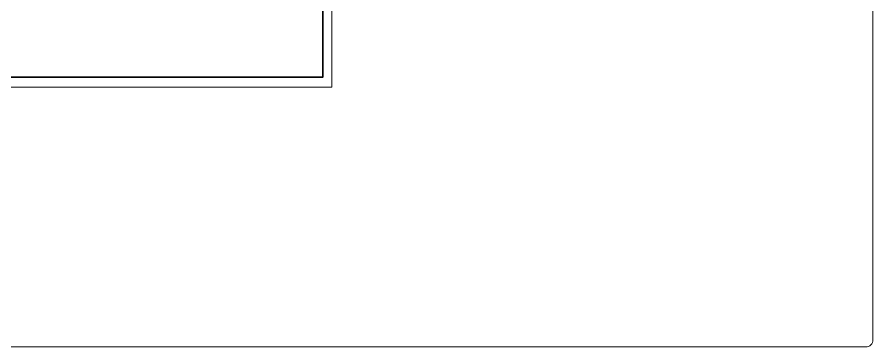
# Model space of a CAD drawing. Header units: millimetres. Extents: x -529782 to -142003, y -492574 to -273331.
# Drawn here: x -190988 to -166794, y -469061 to -459732 of the extents above; entities that cross this region are included whole.
import ezdxf

# ---------------------------------------------------------------- set-up
doc = ezdxf.new("R2010")
doc.units = ezdxf.units.MM
doc.header["$LTSCALE"] = 500
doc.header["$MEASUREMENT"] = 0
for name, color, linetype, lineweight in [('1.cat 30', 30, 'CONTINUOUS', 35), ('2.thay 145', 145, 'CONTINUOUS', 18), ('3.manh 08', 8, 'CONTINUOUS', 9), ('CA.dim 08', 251, 'CONTINUOUS', 13)]:
    doc.layers.add(name, color=color, linetype=linetype, lineweight=lineweight)

# ---------------------------------------------------------------- blocks, each defined once
blk = doc.blocks.new('khung co loan')
at = {"layer": '1.cat 30'}
blk.add_lwpolyline([(1158, -14553), (1158, -303), (20658, -303), (20658, -14553)], close=True, dxfattribs=at)
blk.add_lwpolyline([(18298, -303), (18298, -14553)], dxfattribs=at)
at = {"layer": '3.manh 08'}
blk.add_lwpolyline([(0, -14850), (21000, -14850), (21000, 0), (0, 0)], close=True, dxfattribs=at)

msp = doc.modelspace()

# ---------------------------------------------------------------- linework, layer by layer
at = {"layer": 'CA.dim 08', "color": 2}
msp.add_lwpolyline([(-261005, -417497.3, -0.4142136), (-260805, -417297.3), (-166993.5, -417297.3, -0.4142136), (-166793.5, -417497.3), (-166793.5, -468861.3, -0.4142136), (-166993.5, -469061.3), (-260805, -469061.3, -0.4142136), (-261005, -468861.3)], format="xyb", close=True, dxfattribs=at)

# ---------------------------------------------------------------- block references
at = {"layer": '2.thay 145', "xscale": 0.8279497940093279, "yscale": 0.8279497940093279, "zscale": 0.8279497940093279, "rotation": 270}
msp.add_blockref('khung co loan', (-182092.1, -444323.2), dxfattribs=at)

doc.saveas('drawing.dxf')
